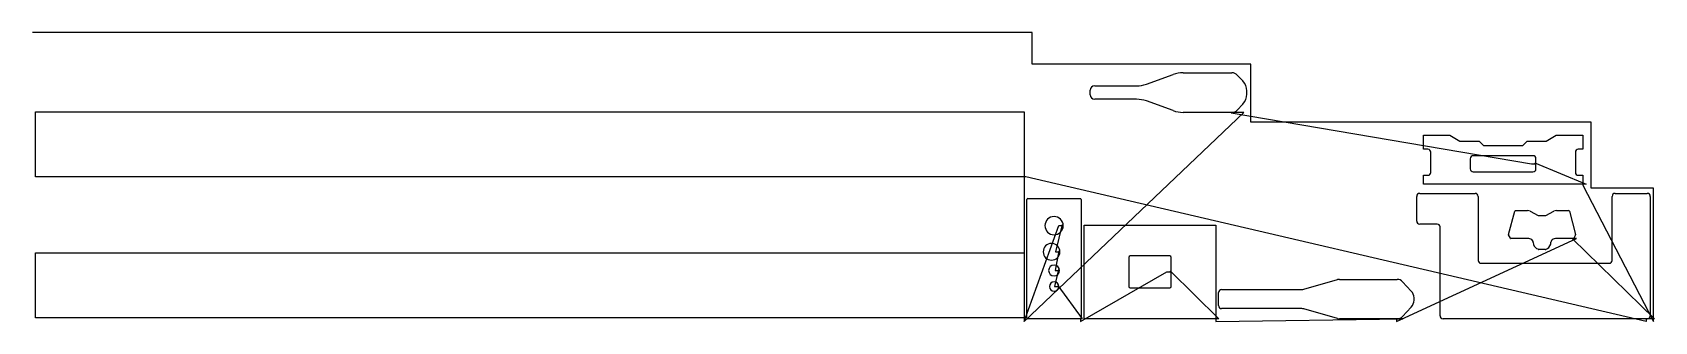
# Model space of a CAD drawing. Header units: metres. Extents: x 0 to 11116, y 0 to 1985.
import ezdxf

# ---------------------------------------------------------------- set-up
doc = ezdxf.new("R2010")
doc.units = ezdxf.units.M

msp = doc.modelspace()

# ---------------------------------------------------------------- linework, layer by layer
at = {"layer": 'TOOL_0'}
for p, q in [((1.003, 1985.299), (0.003, 1985.299)), ((6849.464, 1985.299), (1.003, 1985.299)), ((6849.464, 1767.786), (6849.464, 1985.299)), ((8347.884, 1767.786), (6849.464, 1767.786)), ((7632.92, 1630.06), (7817.24, 1696.415)), ((7885.323, 1708.297), (8219.934, 1708.297)), ((8256.344, 1692.565), (8294.331, 1652.204)), ((8347.884, 1368.607), (8347.884, 1767.786)), ((7248.92, 1556.297), (7248.92, 1588.297)), ((7278.92, 1618.297), (7565.516, 1618.297)), ((7565.516, 1526.297), (7278.92, 1526.297)), ((7817.239, 1448.179), (7632.921, 1514.534)), ((8294.331, 1492.39), (8256.344, 1452.029)), ((20, 993.531), (20, 1439.531)), ((20, 1439.531), (6795, 1439.531)), ((6795, 1439.531), (6795, 993.531)), ((6795, 0.001), (8299.92, 1436.297)), ((8219.934, 1436.297), (7885.323, 1436.297)), ((8219.934, 1436.297), (8214.214, 1433.308)), ((8214.214, 1433.308), (10272.395, 1083.38)), ((8299.92, 1436.297), (8219.934, 1436.297)), ((10681.201, 1368.607), (8347.884, 1368.607)), ((10681.201, 916.291), (10681.201, 1368.607)), ((9531.645, 1182.63), (9531.645, 1279.13)), ((9531.645, 1279.13), (9712.596, 1279.13)), ((9712.596, 1279.13), (9781.878, 1239.13)), ((9781.878, 1239.13), (9912.706, 1239.13)), ((9912.706, 1239.13), (9942.706, 1209.13)), ((10212.085, 1209.13), (10242.085, 1239.13)), ((10242.085, 1239.13), (10372.913, 1239.13)), ((10372.913, 1239.13), (10442.195, 1279.13)), ((10442.195, 1279.13), (10623.146, 1279.13)), ((10623.146, 1279.13), (10623.146, 1182.63)), ((9562.395, 1182.63), (9531.645, 1182.63)), ((9581.645, 1023.38), (9581.645, 1163.38)), ((9852.395, 1118.38), (9852.395, 1048.38)), ((10282.395, 1138.38), (9872.395, 1138.38)), ((9942.706, 1209.13), (10212.085, 1209.13)), ((10302.395, 1083.38), (10302.395, 1118.38)), ((10573.146, 1163.38), (10573.146, 1023.38)), ((10623.146, 1182.63), (10592.396, 1182.63)), ((9531.645, 942.63), (9531.645, 1004.13)), ((9531.645, 1004.13), (9562.395, 1004.13)), ((9872.395, 1028.38), (10282.395, 1028.38)), ((10272.395, 1083.38), (10302.395, 1083.38)), ((10302.395, 1083.38), (10295.324, 1090.451)), ((10295.324, 1090.451), (10647.778, 942.63)), ((10302.395, 1048.38), (10302.395, 1083.38)), ((10592.396, 1004.13), (10623.146, 1004.13)), ((10623.146, 1004.13), (10623.146, 942.63)), ((6795, 993.531), (20, 993.531)), ((6806.152, 993.531), (6795, 993.531)), ((6795, 993.531), (6795, 988.382)), ((6795, 988.382), (6795, 0.001)), ((11059.024, 0.001), (6806.152, 993.531)), ((10623.145, 942.63), (9531.645, 942.63)), ((10647.778, 942.63), (10623.145, 942.63)), ((10623.146, 942.63), (10623.146, 937.634)), ((10623.146, 937.634), (11109.279, 0.002)), ((11109.279, 916.291), (10681.201, 916.291)), ((11109.279, 1.002), (11109.279, 916.291)), ((6815.113, 25.752), (6815.113, 838.752)), ((6820.863, 844.502), (7180.863, 844.502)), ((7186.613, 838.752), (7186.613, 25.752)), ((9485.635, 689.752), (9485.635, 859.752)), ((9506.385, 880.502), (9886.385, 880.502)), ((9907.135, 859.752), (9907.135, 419.752)), ((10824.635, 419.752), (10824.635, 859.752)), ((10845.385, 880.502), (11065.385, 880.502)), ((11086.135, 859.752), (11086.135, 39.752)), ((9626.385, 669.002), (9506.385, 669.002)), ((10114.665, 598.513), (10157.617, 758.813)), ((10162.447, 762.519), (10245.985, 762.519)), ((10262.876, 758.297), (10318.264, 728.764)), ((10322.028, 727.823), (10367.265, 727.823)), ((10371.029, 728.764), (10426.418, 758.298)), ((10443.309, 762.52), (10526.846, 762.52)), ((10531.676, 758.814), (10574.607, 598.594)), ((6795, 0.001), (7033.363, 658.752)), ((7056.292, 665.823), (7011.018, 479.59)), ((7033.363, 658.752), (7063.363, 658.752)), ((7063.363, 658.752), (7056.292, 665.823)), ((7207.118, 20.002), (7207.118, 661.502)), ((7207.118, 661.502), (8108.618, 661.502)), ((8108.618, 661.502), (8108.618, 20.002)), ((9347.823, 0), (10580.382, 569.719)), ((9645.635, 39.752), (9645.635, 649.752)), ((10127.317, 572.372), (10115.005, 595.527)), ((10253.612, 569.719), (10131.732, 569.719)), ((10557.498, 569.719), (10435.924, 569.719)), ((10557.497, 569.719), (10552.237, 567.256)), ((10552.237, 567.256), (11115.504, 19.002)), ((10580.382, 569.719), (10557.498, 569.719)), ((10574.267, 595.608), (10561.912, 572.372)), ((20, 25.751), (20, 471.751)), ((20, 471.751), (6795, 471.751)), ((6795, 471.751), (6795, 25.751)), ((7033.947, 486.661), (7008.363, 350.752)), ((7011.018, 479.59), (7041.018, 479.59)), ((7041.018, 479.59), (7033.947, 486.661)), ((7792.868, 450.752), (7522.868, 450.752)), ((10316.893, 496.156), (10309.392, 500.442)), ((10366.99, 494.72), (10322.301, 494.72)), ((7031.292, 357.823), (7003.363, 240.752)), ((7008.363, 350.752), (7038.363, 350.752)), ((7038.363, 350.752), (7031.292, 357.823)), ((7180.863, 0.001), (7772.868, 340.752)), ((7512.868, 440.752), (7512.868, 240.752)), ((7772.868, 340.752), (7802.868, 340.752)), ((7802.868, 340.752), (7795.797, 347.823)), ((7795.797, 347.823), (8128.882, 20.002)), ((7802.868, 340.752), (7802.868, 440.752)), ((7802.868, 240.752), (7802.868, 340.752)), ((9926.385, 400.502), (10805.385, 400.502)), ((7003.363, 240.752), (7033.363, 240.752)), ((7033.363, 240.752), (7026.292, 247.823)), ((7026.292, 247.823), (7192.366, 20.002)), ((7522.868, 230.752), (7792.868, 230.752)), ((8712.153, 221.919), (8942.763, 288.045)), ((8956.683, 290.001), (9352.31, 290.001)), ((9389.363, 273.813), (9448.483, 209.969)), ((8128.255, 109.502), (8128.255, 199.502)), ((8148.755, 220.002), (8698.509, 220.002)), ((6795, 25.751), (20, 25.751)), ((6808.08, 25.751), (6795, 25.751)), ((6795, 25.751), (6795, 20.711)), ((6795, 20.711), (6795, 0.001)), ((7180.863, 20.002), (6820.863, 20.002)), ((7192.366, 20.002), (7180.863, 20.002)), ((7180.863, 20.002), (7180.863, 14.96)), ((7180.863, 14.96), (7180.863, 0.001)), ((8108.618, 20.002), (7207.118, 20.002)), ((8128.882, 20.002), (8108.618, 20.002)), ((8108.618, 20.002), (8108.618, 14.061)), ((8108.618, 0.001), (9390.892, 19.002)), ((8108.618, 14.061), (8108.618, 0.001)), ((8698.509, 89.002), (8148.755, 89.002)), ((8942.762, 20.958), (8712.153, 87.084)), ((9352.309, 19.002), (8956.682, 19.002)), ((9352.309, 19.001), (9347.823, 16.845)), ((9347.823, 16.845), (9347.823, 0)), ((9390.892, 19.002), (9352.309, 19.002)), ((9448.483, 99.033), (9389.363, 35.189)), ((11065.385, 19.002), (9666.385, 19.002)), ((11065.385, 19.002), (11059.024, 16.568)), ((11059.024, 16.568), (11059.024, 0.001)), ((11115.504, 19.002), (11065.385, 19.002)), ((11109.279, 0.002), (11109.279, 1.002)), ((11109.279, 1.002), (11109.279, 0.002)), ((11109.279, 0.002), (11109.279, 1.002))]:
    msp.add_line(p, q, dxfattribs=at)
for centre, radius, start, end in [((7885.323, 1507.297), 201, 90, 109.7990158), ((8219.91, 1658.242), 50.055, 43.2911157, 89.9725282), ((7278.92, 1588.297), 30, 90, 180), ((7278.92, 1556.297), 30, 180, 270), ((7565.516, 1817.297), 199, 270, 289.7985188), ((8220.419, 1582.639), 101.5, 1.1098571, 43.2646098), ((8220.356, 1561.98), 101.563, 316.7494787, 359.9858965), ((7152.029, 1572.297), 1169.936, 359.4935101, 0.6027762), ((7565.516, 1327.297), 199, 70.2012103, 90), ((7885.323, 1637.297), 201, 250.200716, 270), ((8219.91, 1486.353), 50.056, 270.0274712, 316.7080511), ((9562.395, 1163.38), 19.25, 0, 90), ((9872.395, 1118.38), 20, 90, 180), ((10282.395, 1118.38), 20, 0, 90), ((10592.396, 1163.38), 19.25, 90, 180), ((9562.395, 1023.38), 19.25, 270, 0), ((9872.395, 1048.38), 20, 180, 270), ((10282.395, 1048.38), 20, 270, 0), ((10592.396, 1023.38), 19.25, 180, 270), ((6820.863, 838.752), 5.75, 90, 180), ((7180.863, 838.752), 5.75, 0, 90), ((9506.385, 859.752), 20.75, 90, 180), ((9886.385, 859.752), 20.75, 0, 90), ((10845.385, 859.752), 20.75, 90, 180), ((11065.385, 859.752), 20.75, 0, 90), ((7000.863, 658.752), 62.5, 0, 180), ((9506.385, 689.752), 20.75, 180, 270), ((9626.385, 649.752), 19.25, 0, 90), ((10162.461, 757.501), 5.019, 90.1598523, 164.8450136), ((10245.946, 726.463), 36.056, 61.9950023, 89.938026), ((10322.069, 735.986), 8.163, 242.2169416, 269.712225), ((10367.224, 735.985), 8.162, 270.2878102, 297.7863304), ((10443.348, 726.464), 36.056, 90.061974, 118.0049977), ((10526.832, 757.502), 5.018, 15.1549864, 89.8401477), ((7000.863, 658.752), 62.5, 180, 0), ((10118.625, 597.452), 4.1, 165.0010638, 208.0026141), ((10131.748, 574.745), 5.026, 208.1710542, 269.8176026), ((10253.612, 535.619), 34.1, 39.5084715, 90), ((10253.975, 542.577), 29.838, 359.2626235, 29.5943577), ((10434.786, 542.495), 29.27, 150.2546331, 176.3919183), ((10435.945, 535.576), 34.143, 90.0352403, 141.0998708), ((10557.482, 574.745), 5.026, 270.1709976, 331.8235634), ((10570.647, 597.533), 4.1, 331.9973859, 14.9989362), ((6983.518, 479.59), 57.5, 0, 180), ((6983.518, 479.59), 57.5, 180, 0), ((7522.868, 440.752), 10, 90, 180), ((7792.868, 440.752), 10, 0, 90), ((10334.652, 544.632), 50.9, 182.74655, 240.2467415), ((10322.336, 505.752), 11.032, 240.4374205, 269.8182247), ((10366.955, 505.752), 11.032, 270.1817753, 299.5509822), ((10196.253, 813.117), 362.617, 299.0619246, 300.6502602), ((10354.527, 544.737), 51.049, 301.3874262, 359.5510443), ((7000.863, 350.752), 37.5, 0, 180), ((7000.863, 350.752), 37.5, 180, 0), ((9926.385, 419.752), 19.25, 180, 270), ((10805.385, 419.752), 19.25, 270, 0), ((7000.863, 240.752), 32.5, 0, 180), ((7000.863, 240.752), 32.5, 180, 0), ((7522.868, 240.752), 10, 180, 270), ((7792.868, 240.752), 10, 270, 0), ((8956.683, 239.501), 50.5, 90, 106.000253), ((9352.31, 239.501), 50.5, 42.8004544, 90), ((8148.755, 199.502), 20.5, 90, 180), ((8698.509, 269.502), 49.5, 270, 285.9997711), ((9396.686, 162.04), 70.57, 1.3592508, 42.7788236), ((9396.755, 146.934), 70.5, 317.1997932, 0), ((8748.449, 154.501), 718.846, 359.3968593, 0.7343443), ((6820.863, 25.752), 5.75, 180, 270), ((7180.863, 25.752), 5.75, 270, 0), ((8148.755, 109.502), 20.5, 180, 270), ((8698.509, 39.502), 49.5, 73.9999098, 90), ((8956.682, 69.502), 50.5, 253.999747, 270), ((9352.31, 69.501), 50.5, 269.9988654, 317.1995456), ((9666.385, 39.752), 20.75, 180, 270), ((11065.385, 39.752), 20.75, 270, 0)]:
    msp.add_arc(centre, radius, start, end, dxfattribs=at)

doc.saveas('drawing.dxf')
